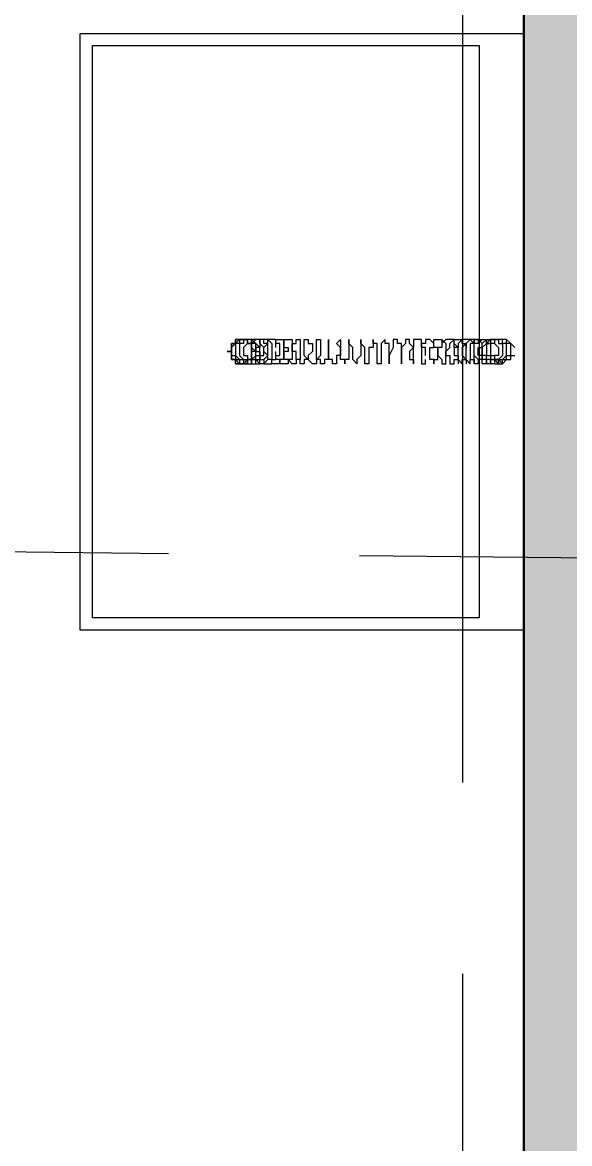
# Model space of a CAD drawing. Header units: millimetres. Extents: x -13407 to 8063098, y -2635 to 109271.
# Drawn here: x 4994 to 5710, y 47436 to 48901 of the extents above; entities that cross this region are included whole.
import ezdxf

# ---------------------------------------------------------------- set-up
doc = ezdxf.new("R2010")
doc.units = ezdxf.units.MM
doc.linetypes.add('CENTER', pattern=[2, 1.25, -0.25, 0.25, -0.25])
for name, color, linetype, lineweight in [('АР_Оси', 193, 'Continuous', 9), ('АР_Перегородки газоблок', 165, 'Continuous', 30), ('АР_Перегородки газоблок_Штрих', 165, 'Continuous', 5)]:
    doc.layers.add(name, color=color, linetype=linetype, lineweight=lineweight)
doc.layers.add('ТХ_ВК_оборуд.пищеблок', color=250, linetype='Continuous')

msp = doc.modelspace()

# ---------------------------------------------------------------- hatches: boundary and pattern name
at = {"layer": 'АР_Перегородки газоблок_Штрих', "ltscale": 100}
h = msp.add_hatch(dxfattribs=at)
h.set_pattern_fill('AR-CONC', color=253, scale=30)
h.set_pattern_definition([(50, (211803.85, -55205.68), (215.17805, -18.82564), [22.5, -247.5]), (355, (211803.85, -55205.68), (-41.6254, 225.65764), [18, -198]), (100.45144, (211821.79, -55207.25), (173.55265, 206.832), [19.12206, -210.34263]), (46.1842, (211803.85, -55145.68), (320.1724, -49.65578), [33.75, -371.25]), (96.63564, (211830.53, -55149.82), (280.3986, 292.2356), [28.6831, -315.51413]), (351.18416, (211803.85, -55145.68), (280.3986, 292.2356), [27, -297]), (21, (211833.85, -55160.68), (179.07212, -120.78567), [22.5, -247.5]), (326, (211833.85, -55160.68), (72.9946, 217.54501), [18, -198]), (71.45144, (211848.78, -55170.75), (252.06671, 96.75935), [19.12206, -210.34263]), (37.5, (211803.85, -55205.68), (3.647957, 99.868156), [0, -195.6, 0, -201, 0, -198.75]), (7.5, (211803.85, -55205.68), (78.92086, 118.323514), [0, -114.6, 0, -191.1, 0, -75.75]), (327.5, (211736.95, -55205.68), (160.14673, -6.766462), [0, -75, 0, -234, 0, -310.5]), (317.5, (211706.95, -55205.68), (174.95585, 30.031495), [0, -97.5, 0, -155.4, 0, -220.5])])
h.paths.add_polyline_path([(6057.8, 49602.1), (3796.2, 49602), (3796.2, 49271.6), (3916.2, 49271.6), (3916.2, 49482), (5649.9, 49482), (5650, 45595), (5770, 45595), (5770, 47031.3), (7369, 47031.3), (7369, 49482), (7429, 49482), (7429, 49602), (7190.8, 49602), (7190.7, 49482), (7249, 49482), (7249, 47151.3), (5770, 47151.3), (5769.9, 49482), (6057.7, 49482.1)])

# ---------------------------------------------------------------- linework, layer by layer
at = {"layer": 'АР_Оси', "color": 253, "linetype": 'CENTER', "ltscale": 1000}
for p, q in [((5569.9, 79157.5), (5569.9, 23425.1)), ((-12563.8, 48395), (14829.8, 48105))]:
    msp.add_line(p, q, dxfattribs=at)
at = {"layer": 'АР_Перегородки газоблок', "color": 253, "ltscale": 100}
msp.add_lwpolyline([(5649.9, 45595), (5650, 49482)], dxfattribs=at)
at = {"layer": 'ТХ_ВК_оборуд.пищеблок', "color": 253, "lineweight": 0}
for points in [[(5650, 48106.8), (5070, 48106.8), (5070, 48886.8), (5650, 48886.8)], [(5650, 48106.8), (5070, 48106.8), (5070, 48886.8), (5650, 48886.8)], [(5591.8, 48122.7), (5085.9, 48122.7), (5085.9, 48870.9), (5591.8, 48870.9)], [(5591.8, 48122.7), (5085.9, 48122.7), (5085.9, 48870.9), (5591.8, 48870.9)]]:
    msp.add_lwpolyline(points, close=True, dxfattribs=at)
at = {"layer": 'ТХ_ВК_оборуд.пищеблок', "color": 253, "lineweight": 0, "elevation": 0}
for points in [[(5315.2, 48471), (5315.2, 48476.3), (5315.2, 48481.6), (5309.9, 48481.6), (5309.9, 48486.9), (5304.7, 48486.9), (5299.4, 48486.9), (5294.1, 48481.6), (5294.1, 48476.3), (5299.4, 48471), (5294.1, 48471), (5294.1, 48465.7), (5294.1, 48460.4), (5288.8, 48460.4), (5288.8, 48455.1), (5283.5, 48455.1), (5278.2, 48455.1), (5272.9, 48460.4), (5267.6, 48460.4), (5267.6, 48465.7), (5267.6, 48471), (5267.6, 48476.3), (5267.6, 48481.6), (5272.9, 48481.6), (5272.9, 48486.9), (5278.2, 48486.9), (5283.5, 48486.9), (5288.8, 48486.9), (5288.8, 48481.6), (5294.1, 48481.6), (5294.1, 48476.3), (5294.1, 48471), (5294.1, 48465.7), (5294.1, 48460.4), (5294.1, 48465.7), (5294.1, 48460.4), (5294.1, 48465.7), (5294.1, 48460.4), (5294.1, 48465.7), (5294.1, 48460.4), (5294.1, 48465.7), (5294.1, 48460.4), (5294.1, 48465.7), (5294.1, 48460.4), (5294.1, 48465.7), (5294.1, 48460.4), (5294.1, 48465.7), (5294.1, 48460.4), (5288.8, 48460.4), (5294.1, 48460.4), (5288.8, 48460.4), (5294.1, 48460.4), (5288.8, 48460.4), (5294.1, 48460.4), (5288.8, 48460.4), (5294.1, 48460.4), (5288.8, 48460.4), (5294.1, 48460.4), (5288.8, 48460.4), (5294.1, 48460.4), (5288.8, 48460.4), (5294.1, 48460.4), (5288.8, 48460.4), (5283.5, 48455.1), (5278.2, 48455.1), (5283.5, 48455.1), (5278.2, 48455.1), (5283.5, 48455.1), (5278.2, 48455.1), (5283.5, 48455.1), (5278.2, 48455.1), (5283.5, 48455.1), (5278.2, 48455.1), (5283.5, 48455.1), (5278.2, 48455.1), (5283.5, 48455.1), (5278.2, 48455.1), (5283.5, 48455.1), (5278.2, 48455.1), (5272.9, 48455.1), (5278.2, 48455.1), (5272.9, 48455.1), (5272.9, 48460.4), (5272.9, 48455.1), (5272.9, 48460.4), (5272.9, 48455.1), (5272.9, 48460.4), (5272.9, 48455.1), (5272.9, 48460.4), (5272.9, 48455.1), (5272.9, 48460.4), (5272.9, 48455.1), (5272.9, 48460.4), (5272.9, 48455.1), (5272.9, 48460.4), (5272.9, 48455.1), (5272.9, 48460.4), (5267.6, 48460.4), (5272.9, 48460.4), (5267.6, 48460.4), (5267.6, 48465.7), (5267.6, 48460.4), (5267.6, 48465.7), (5267.6, 48460.4), (5267.6, 48465.7), (5267.6, 48460.4), (5267.6, 48465.7), (5267.6, 48460.4), (5267.6, 48465.7), (5267.6, 48460.4), (5267.6, 48465.7), (5267.6, 48460.4), (5267.6, 48465.7), (5267.6, 48460.4), (5267.6, 48465.7), (5267.6, 48471), (5267.6, 48465.7), (5267.6, 48471), (5267.6, 48465.7), (5267.6, 48471), (5267.6, 48465.7), (5267.6, 48471), (5267.6, 48465.7), (5267.6, 48471), (5267.6, 48465.7), (5267.6, 48471), (5267.6, 48465.7), (5267.6, 48471), (5267.6, 48465.7), (5267.6, 48471), (5262.3, 48471), (5267.6, 48471), (5267.6, 48476.3), (5267.6, 48481.6), (5267.6, 48476.3), (5267.6, 48481.6), (5272.9, 48481.6), (5267.6, 48481.6), (5272.9, 48481.6), (5267.6, 48481.6), (5272.9, 48481.6), (5267.6, 48481.6), (5272.9, 48481.6), (5267.6, 48481.6), (5272.9, 48481.6), (5267.6, 48481.6), (5272.9, 48481.6), (5267.6, 48481.6), (5272.9, 48481.6), (5267.6, 48481.6), (5272.9, 48481.6), (5272.9, 48486.9), (5278.2, 48486.9), (5272.9, 48486.9), (5278.2, 48486.9), (5272.9, 48486.9), (5278.2, 48486.9), (5272.9, 48486.9), (5278.2, 48486.9), (5272.9, 48486.9), (5278.2, 48486.9), (5272.9, 48486.9), (5278.2, 48486.9), (5272.9, 48486.9), (5278.2, 48486.9), (5272.9, 48486.9), (5278.2, 48486.9), (5283.5, 48486.9), (5288.8, 48486.9), (5288.8, 48481.6), (5294.1, 48481.6), (5294.1, 48476.3), (5294.1, 48471), (5294.1, 48476.3), (5294.1, 48481.6), (5288.8, 48481.6), (5288.8, 48486.9), (5283.5, 48486.9), (5278.2, 48486.9), (5283.5, 48486.9), (5288.8, 48486.9), (5288.8, 48481.6), (5294.1, 48481.6), (5294.1, 48476.3), (5294.1, 48471), (5294.1, 48465.7), (5294.1, 48471), (5294.1, 48476.3), (5294.1, 48481.6), (5288.8, 48481.6), (5288.8, 48486.9), (5283.5, 48486.9), (5278.2, 48486.9), (5283.5, 48486.9), (5288.8, 48486.9), (5288.8, 48481.6), (5294.1, 48481.6), (5294.1, 48476.3), (5294.1, 48471), (5294.1, 48465.7), (5294.1, 48471), (5294.1, 48476.3), (5294.1, 48481.6), (5288.8, 48481.6), (5288.8, 48486.9), (5283.5, 48486.9), (5278.2, 48486.9), (5283.5, 48486.9), (5288.8, 48486.9), (5288.8, 48481.6), (5294.1, 48481.6), (5294.1, 48476.3), (5294.1, 48471), (5294.1, 48465.7), (5294.1, 48471), (5294.1, 48476.3), (5294.1, 48481.6), (5288.8, 48481.6), (5288.8, 48486.9), (5283.5, 48486.9), (5278.2, 48486.9), (5283.5, 48486.9), (5288.8, 48486.9), (5288.8, 48481.6), (5294.1, 48481.6), (5294.1, 48476.3), (5294.1, 48471), (5294.1, 48465.7), (5294.1, 48471), (5294.1, 48476.3), (5294.1, 48481.6), (5288.8, 48481.6), (5288.8, 48486.9), (5283.5, 48486.9), (5278.2, 48486.9), (5283.5, 48486.9), (5288.8, 48486.9), (5288.8, 48481.6), (5294.1, 48481.6), (5294.1, 48476.3), (5294.1, 48471)], [(5315.2, 48471), (5315.2, 48476.3), (5315.2, 48481.6), (5309.9, 48481.6), (5309.9, 48486.9), (5304.7, 48486.9), (5299.4, 48486.9), (5294.1, 48481.6), (5294.1, 48476.3), (5299.4, 48471), (5294.1, 48471), (5294.1, 48465.7), (5294.1, 48460.4), (5288.8, 48460.4), (5288.8, 48455.1), (5283.5, 48455.1), (5278.2, 48455.1), (5272.9, 48460.4), (5267.6, 48460.4), (5267.6, 48465.7), (5267.6, 48471), (5267.6, 48476.3), (5267.6, 48481.6), (5272.9, 48481.6), (5272.9, 48486.9), (5278.2, 48486.9), (5283.5, 48486.9), (5288.8, 48486.9), (5288.8, 48481.6), (5294.1, 48481.6), (5294.1, 48476.3), (5294.1, 48471), (5294.1, 48465.7), (5294.1, 48460.4), (5294.1, 48465.7), (5294.1, 48460.4), (5294.1, 48465.7), (5294.1, 48460.4), (5294.1, 48465.7), (5294.1, 48460.4), (5294.1, 48465.7), (5294.1, 48460.4), (5294.1, 48465.7), (5294.1, 48460.4), (5294.1, 48465.7), (5294.1, 48460.4), (5294.1, 48465.7), (5294.1, 48460.4), (5288.8, 48460.4), (5294.1, 48460.4), (5288.8, 48460.4), (5294.1, 48460.4), (5288.8, 48460.4), (5294.1, 48460.4), (5288.8, 48460.4), (5294.1, 48460.4), (5288.8, 48460.4), (5294.1, 48460.4), (5288.8, 48460.4), (5294.1, 48460.4), (5288.8, 48460.4), (5294.1, 48460.4), (5288.8, 48460.4), (5283.5, 48455.1), (5278.2, 48455.1), (5283.5, 48455.1), (5278.2, 48455.1), (5283.5, 48455.1), (5278.2, 48455.1), (5283.5, 48455.1), (5278.2, 48455.1), (5283.5, 48455.1), (5278.2, 48455.1), (5283.5, 48455.1), (5278.2, 48455.1), (5283.5, 48455.1), (5278.2, 48455.1), (5283.5, 48455.1), (5278.2, 48455.1), (5272.9, 48455.1), (5278.2, 48455.1), (5272.9, 48455.1), (5272.9, 48460.4), (5272.9, 48455.1), (5272.9, 48460.4), (5272.9, 48455.1), (5272.9, 48460.4), (5272.9, 48455.1), (5272.9, 48460.4), (5272.9, 48455.1), (5272.9, 48460.4), (5272.9, 48455.1), (5272.9, 48460.4), (5272.9, 48455.1), (5272.9, 48460.4), (5272.9, 48455.1), (5272.9, 48460.4), (5267.6, 48460.4), (5272.9, 48460.4), (5267.6, 48460.4), (5267.6, 48465.7), (5267.6, 48460.4), (5267.6, 48465.7), (5267.6, 48460.4), (5267.6, 48465.7), (5267.6, 48460.4), (5267.6, 48465.7), (5267.6, 48460.4), (5267.6, 48465.7), (5267.6, 48460.4), (5267.6, 48465.7), (5267.6, 48460.4), (5267.6, 48465.7), (5267.6, 48460.4), (5267.6, 48465.7), (5267.6, 48471), (5267.6, 48465.7), (5267.6, 48471), (5267.6, 48465.7), (5267.6, 48471), (5267.6, 48465.7), (5267.6, 48471), (5267.6, 48465.7), (5267.6, 48471), (5267.6, 48465.7), (5267.6, 48471), (5267.6, 48465.7), (5267.6, 48471), (5267.6, 48465.7), (5267.6, 48471), (5262.3, 48471), (5267.6, 48471), (5267.6, 48476.3), (5267.6, 48481.6), (5267.6, 48476.3), (5267.6, 48481.6), (5272.9, 48481.6), (5267.6, 48481.6), (5272.9, 48481.6), (5267.6, 48481.6), (5272.9, 48481.6), (5267.6, 48481.6), (5272.9, 48481.6), (5267.6, 48481.6), (5272.9, 48481.6), (5267.6, 48481.6), (5272.9, 48481.6), (5267.6, 48481.6), (5272.9, 48481.6), (5267.6, 48481.6), (5272.9, 48481.6), (5272.9, 48486.9), (5278.2, 48486.9), (5272.9, 48486.9), (5278.2, 48486.9), (5272.9, 48486.9), (5278.2, 48486.9), (5272.9, 48486.9), (5278.2, 48486.9), (5272.9, 48486.9), (5278.2, 48486.9), (5272.9, 48486.9), (5278.2, 48486.9), (5272.9, 48486.9), (5278.2, 48486.9), (5272.9, 48486.9), (5278.2, 48486.9), (5283.5, 48486.9), (5288.8, 48486.9), (5288.8, 48481.6), (5294.1, 48481.6), (5294.1, 48476.3), (5294.1, 48471), (5294.1, 48476.3), (5294.1, 48481.6), (5288.8, 48481.6), (5288.8, 48486.9), (5283.5, 48486.9), (5278.2, 48486.9), (5283.5, 48486.9), (5288.8, 48486.9), (5288.8, 48481.6), (5294.1, 48481.6), (5294.1, 48476.3), (5294.1, 48471), (5294.1, 48465.7), (5294.1, 48471), (5294.1, 48476.3), (5294.1, 48481.6), (5288.8, 48481.6), (5288.8, 48486.9), (5283.5, 48486.9), (5278.2, 48486.9), (5283.5, 48486.9), (5288.8, 48486.9), (5288.8, 48481.6), (5294.1, 48481.6), (5294.1, 48476.3), (5294.1, 48471), (5294.1, 48465.7), (5294.1, 48471), (5294.1, 48476.3), (5294.1, 48481.6), (5288.8, 48481.6), (5288.8, 48486.9), (5283.5, 48486.9), (5278.2, 48486.9), (5283.5, 48486.9), (5288.8, 48486.9), (5288.8, 48481.6), (5294.1, 48481.6), (5294.1, 48476.3), (5294.1, 48471), (5294.1, 48465.7), (5294.1, 48471), (5294.1, 48476.3), (5294.1, 48481.6), (5288.8, 48481.6), (5288.8, 48486.9), (5283.5, 48486.9), (5278.2, 48486.9), (5283.5, 48486.9), (5288.8, 48486.9), (5288.8, 48481.6), (5294.1, 48481.6), (5294.1, 48476.3), (5294.1, 48471), (5294.1, 48465.7), (5294.1, 48471), (5294.1, 48476.3), (5294.1, 48481.6), (5288.8, 48481.6), (5288.8, 48486.9), (5283.5, 48486.9), (5278.2, 48486.9), (5283.5, 48486.9), (5288.8, 48486.9), (5288.8, 48481.6), (5294.1, 48481.6), (5294.1, 48476.3), (5294.1, 48471)], [(5267.6, 48471), (5262.3, 48471), (5267.6, 48471), (5267.6, 48476.3), (5267.6, 48481.6)], [(5267.6, 48471), (5262.3, 48471), (5267.6, 48471), (5267.6, 48476.3), (5267.6, 48481.6)], [(5267.6, 48471), (5262.3, 48471), (5267.6, 48471), (5267.6, 48476.3), (5267.6, 48481.6)], [(5267.6, 48471), (5262.3, 48471), (5267.6, 48471), (5267.6, 48476.3), (5267.6, 48481.6)], [(5267.6, 48471), (5262.3, 48471), (5267.6, 48471), (5267.6, 48476.3), (5267.6, 48481.6)], [(5267.6, 48471), (5262.3, 48471), (5267.6, 48471), (5267.6, 48476.3), (5267.6, 48481.6)], [(5267.6, 48471), (5262.3, 48471), (5267.6, 48471), (5267.6, 48476.3), (5267.6, 48481.6)], [(5267.6, 48471), (5262.3, 48471), (5267.6, 48471), (5267.6, 48476.3), (5267.6, 48481.6)], [(5267.6, 48471), (5262.3, 48471), (5267.6, 48471), (5267.6, 48476.3), (5267.6, 48481.6)], [(5267.6, 48471), (5262.3, 48471), (5267.6, 48471), (5267.6, 48476.3), (5267.6, 48481.6)], [(5267.6, 48471), (5262.3, 48471), (5267.6, 48471), (5267.6, 48476.3), (5267.6, 48481.6)], [(5267.6, 48471), (5262.3, 48471), (5267.6, 48471), (5267.6, 48476.3), (5267.6, 48481.6)], [(5267.6, 48471), (5262.3, 48471), (5267.6, 48471), (5267.6, 48476.3), (5267.6, 48481.6)], [(5267.6, 48471), (5262.3, 48471), (5267.6, 48471), (5267.6, 48476.3), (5267.6, 48481.6)], [(5267.6, 48471), (5262.3, 48471), (5267.6, 48471), (5267.6, 48476.3), (5267.6, 48481.6)], [(5267.6, 48471), (5262.3, 48471), (5267.6, 48471), (5267.6, 48476.3), (5267.6, 48481.6)], [(5309.9, 48476.3), (5315.2, 48481.6), (5315.2, 48486.9), (5309.9, 48486.9), (5304.7, 48486.9), (5304.7, 48481.6), (5304.7, 48476.3), (5299.4, 48476.3), (5299.4, 48471), (5304.7, 48471), (5304.7, 48465.7), (5304.7, 48460.4), (5309.9, 48460.4), (5309.9, 48455.1), (5315.2, 48455.1), (5320.5, 48455.1), (5320.5, 48460.4), (5325.8, 48460.4), (5325.8, 48465.7), (5331.1, 48465.7), (5331.1, 48471), (5331.1, 48476.3), (5331.1, 48481.6), (5325.8, 48481.6), (5325.8, 48486.9), (5320.5, 48486.9), (5315.2, 48486.9), (5320.5, 48481.6), (5320.5, 48476.3), (5320.5, 48471), (5320.5, 48465.7), (5320.5, 48460.4), (5315.2, 48460.4), (5309.9, 48455.1), (5304.7, 48455.1), (5299.4, 48460.4), (5294.1, 48460.4), (5294.1, 48465.7), (5294.1, 48471), (5294.1, 48476.3), (5294.1, 48481.6), (5288.8, 48481.6), (5288.8, 48486.9), (5283.5, 48486.9), (5278.2, 48486.9), (5272.9, 48481.6), (5267.6, 48476.3), (5267.6, 48471), (5267.6, 48465.7), (5272.9, 48465.7), (5272.9, 48460.4), (5278.2, 48460.4), (5278.2, 48455.1), (5283.5, 48455.1), (5288.8, 48455.1), (5288.8, 48460.4), (5294.1, 48460.4), (5299.4, 48465.7), (5299.4, 48471), (5299.4, 48476.3), (5299.4, 48481.6), (5294.1, 48481.6), (5294.1, 48486.9), (5288.8, 48486.9), (5283.5, 48486.9), (5278.2, 48486.9), (5278.2, 48481.6), (5272.9, 48481.6), (5272.9, 48476.3), (5272.9, 48471), (5272.9, 48465.7), (5278.2, 48460.4), (5283.5, 48460.4), (5283.5, 48455.1), (5288.8, 48455.1), (5294.1, 48455.1), (5294.1, 48460.4), (5299.4, 48460.4), (5299.4, 48465.7), (5304.7, 48465.7), (5304.7, 48471), (5304.7, 48476.3), (5299.4, 48481.6), (5294.1, 48486.9), (5288.8, 48486.9), (5283.5, 48486.9), (5283.5, 48481.6), (5278.2, 48481.6), (5278.2, 48476.3), (5278.2, 48471), (5278.2, 48465.7), (5283.5, 48460.4), (5288.8, 48460.4), (5283.5, 48455.1), (5288.8, 48460.4), (5283.5, 48455.1), (5288.8, 48460.4), (5283.5, 48455.1), (5288.8, 48460.4), (5283.5, 48455.1), (5288.8, 48460.4), (5283.5, 48455.1), (5288.8, 48460.4), (5283.5, 48455.1), (5288.8, 48460.4), (5283.5, 48455.1), (5288.8, 48460.4), (5288.8, 48455.1), (5294.1, 48455.1), (5299.4, 48455.1), (5299.4, 48460.4), (5304.7, 48460.4), (5304.7, 48465.7), (5309.9, 48465.7), (5309.9, 48471), (5309.9, 48476.3), (5304.7, 48481.6), (5304.7, 48486.9), (5299.4, 48486.9), (5294.1, 48486.9), (5288.8, 48486.9), (5288.8, 48481.6), (5283.5, 48476.3), (5283.5, 48471), (5283.5, 48465.7), (5288.8, 48465.7), (5288.8, 48460.4), (5294.1, 48460.4), (5294.1, 48455.1), (5299.4, 48455.1), (5304.7, 48455.1), (5304.7, 48460.4), (5309.9, 48460.4), (5315.2, 48465.7), (5315.2, 48471), (5315.2, 48476.3)], [(5309.9, 48476.3), (5315.2, 48481.6), (5315.2, 48486.9), (5309.9, 48486.9), (5304.7, 48486.9), (5304.7, 48481.6), (5304.7, 48476.3), (5299.4, 48476.3), (5299.4, 48471), (5304.7, 48471), (5304.7, 48465.7), (5304.7, 48460.4), (5309.9, 48460.4), (5309.9, 48455.1), (5315.2, 48455.1), (5320.5, 48455.1), (5320.5, 48460.4), (5325.8, 48460.4), (5325.8, 48465.7), (5331.1, 48465.7), (5331.1, 48471), (5331.1, 48476.3), (5331.1, 48481.6), (5325.8, 48481.6), (5325.8, 48486.9), (5320.5, 48486.9), (5315.2, 48486.9), (5320.5, 48481.6), (5320.5, 48476.3), (5320.5, 48471), (5320.5, 48465.7), (5320.5, 48460.4), (5315.2, 48460.4), (5309.9, 48455.1), (5304.7, 48455.1), (5299.4, 48460.4), (5294.1, 48460.4), (5294.1, 48465.7), (5294.1, 48471), (5294.1, 48476.3), (5294.1, 48481.6), (5288.8, 48481.6), (5288.8, 48486.9), (5283.5, 48486.9), (5278.2, 48486.9), (5272.9, 48481.6), (5267.6, 48476.3), (5267.6, 48471), (5267.6, 48465.7), (5272.9, 48465.7), (5272.9, 48460.4), (5278.2, 48460.4), (5278.2, 48455.1), (5283.5, 48455.1), (5288.8, 48455.1), (5288.8, 48460.4), (5294.1, 48460.4), (5299.4, 48465.7), (5299.4, 48471), (5299.4, 48476.3), (5299.4, 48481.6), (5294.1, 48481.6), (5294.1, 48486.9), (5288.8, 48486.9), (5283.5, 48486.9), (5278.2, 48486.9), (5278.2, 48481.6), (5272.9, 48481.6), (5272.9, 48476.3), (5272.9, 48471), (5272.9, 48465.7), (5278.2, 48460.4), (5283.5, 48460.4), (5283.5, 48455.1), (5288.8, 48455.1), (5294.1, 48455.1), (5294.1, 48460.4), (5299.4, 48460.4), (5299.4, 48465.7), (5304.7, 48465.7), (5304.7, 48471), (5304.7, 48476.3), (5299.4, 48481.6), (5294.1, 48486.9), (5288.8, 48486.9), (5283.5, 48486.9), (5283.5, 48481.6), (5278.2, 48481.6), (5278.2, 48476.3), (5278.2, 48471), (5278.2, 48465.7), (5283.5, 48460.4), (5288.8, 48460.4), (5283.5, 48455.1), (5288.8, 48460.4), (5283.5, 48455.1), (5288.8, 48460.4), (5283.5, 48455.1), (5288.8, 48460.4), (5283.5, 48455.1), (5288.8, 48460.4), (5283.5, 48455.1), (5288.8, 48460.4), (5283.5, 48455.1), (5288.8, 48460.4), (5283.5, 48455.1), (5288.8, 48460.4), (5288.8, 48455.1), (5294.1, 48455.1), (5299.4, 48455.1), (5299.4, 48460.4), (5304.7, 48460.4), (5304.7, 48465.7), (5309.9, 48465.7), (5309.9, 48471), (5309.9, 48476.3), (5304.7, 48481.6), (5304.7, 48486.9), (5299.4, 48486.9), (5294.1, 48486.9), (5288.8, 48486.9), (5288.8, 48481.6), (5283.5, 48476.3), (5283.5, 48471), (5283.5, 48465.7), (5288.8, 48465.7), (5288.8, 48460.4), (5294.1, 48460.4), (5294.1, 48455.1), (5299.4, 48455.1), (5304.7, 48455.1), (5304.7, 48460.4), (5309.9, 48460.4), (5315.2, 48465.7), (5315.2, 48471), (5315.2, 48476.3)], [(5267.6, 48481.6), (5267.6, 48476.3), (5267.6, 48481.6)], [(5267.6, 48481.6), (5267.6, 48476.3), (5267.6, 48481.6)], [(5267.6, 48476.3), (5267.6, 48471), (5267.6, 48476.3)], [(5267.6, 48476.3), (5267.6, 48471), (5267.6, 48476.3)], [(5267.6, 48476.3), (5267.6, 48471), (5267.6, 48476.3)], [(5267.6, 48476.3), (5267.6, 48471), (5267.6, 48476.3)], [(5272.9, 48486.9), (5272.9, 48481.6), (5272.9, 48486.9)], [(5272.9, 48486.9), (5272.9, 48481.6), (5272.9, 48486.9)], [(5272.9, 48481.6), (5272.9, 48486.9)], [(5272.9, 48481.6), (5272.9, 48486.9)], [(5272.9, 48481.6), (5272.9, 48486.9)], [(5272.9, 48481.6), (5272.9, 48486.9)], [(5272.9, 48481.6), (5272.9, 48486.9)], [(5272.9, 48481.6), (5272.9, 48486.9)], [(5272.9, 48481.6), (5272.9, 48486.9)], [(5272.9, 48481.6), (5272.9, 48486.9)], [(5272.9, 48486.9), (5272.9, 48481.6), (5272.9, 48486.9)], [(5272.9, 48486.9), (5272.9, 48481.6), (5272.9, 48486.9)], [(5272.9, 48481.6), (5272.9, 48486.9)], [(5272.9, 48481.6), (5272.9, 48486.9)], [(5272.9, 48481.6), (5272.9, 48486.9)], [(5272.9, 48481.6), (5272.9, 48486.9)], [(5272.9, 48481.6), (5272.9, 48486.9)], [(5272.9, 48481.6), (5272.9, 48486.9)], [(5272.9, 48481.6), (5272.9, 48486.9)], [(5272.9, 48481.6), (5272.9, 48486.9)], [(5283.5, 48486.9), (5278.2, 48486.9), (5283.5, 48486.9)], [(5283.5, 48486.9), (5278.2, 48486.9), (5283.5, 48486.9)], [(5283.5, 48486.9), (5278.2, 48486.9), (5283.5, 48486.9)], [(5283.5, 48486.9), (5278.2, 48486.9), (5283.5, 48486.9)], [(5288.8, 48486.9), (5283.5, 48486.9), (5288.8, 48486.9)], [(5288.8, 48486.9), (5283.5, 48486.9), (5288.8, 48486.9)], [(5288.8, 48486.9), (5283.5, 48486.9), (5288.8, 48486.9)], [(5288.8, 48486.9), (5283.5, 48486.9), (5288.8, 48486.9)], [(5288.8, 48481.6), (5288.8, 48486.9), (5288.8, 48481.6)], [(5288.8, 48481.6), (5288.8, 48486.9), (5288.8, 48481.6)], [(5288.8, 48481.6), (5288.8, 48486.9), (5288.8, 48481.6)], [(5288.8, 48481.6), (5288.8, 48486.9), (5288.8, 48481.6)], [(5294.1, 48481.6), (5288.8, 48481.6), (5294.1, 48481.6)], [(5294.1, 48481.6), (5288.8, 48481.6), (5294.1, 48481.6)], [(5294.1, 48481.6), (5288.8, 48481.6), (5294.1, 48481.6)], [(5294.1, 48481.6), (5288.8, 48481.6), (5294.1, 48481.6)], [(5294.1, 48476.3), (5294.1, 48481.6), (5294.1, 48476.3)], [(5294.1, 48476.3), (5294.1, 48481.6), (5294.1, 48476.3)], [(5294.1, 48476.3), (5294.1, 48481.6), (5294.1, 48476.3)], [(5294.1, 48476.3), (5294.1, 48481.6), (5294.1, 48476.3)], [(5294.1, 48471), (5294.1, 48476.3), (5294.1, 48471)], [(5294.1, 48471), (5294.1, 48476.3), (5294.1, 48471)], [(5294.1, 48471), (5294.1, 48476.3), (5294.1, 48471)], [(5294.1, 48471), (5294.1, 48476.3), (5294.1, 48471)], [(5325.8, 48476.3), (5325.8, 48481.6), (5325.8, 48486.9), (5331.1, 48486.9), (5336.4, 48486.9), (5336.4, 48481.6), (5336.4, 48476.3), (5341.7, 48476.3), (5341.7, 48471), (5336.4, 48471), (5336.4, 48465.7), (5336.4, 48460.4), (5331.1, 48460.4), (5331.1, 48455.1), (5325.8, 48455.1), (5320.5, 48455.1), (5320.5, 48460.4), (5315.2, 48460.4), (5315.2, 48465.7), (5309.9, 48471)], [(5325.8, 48476.3), (5325.8, 48481.6), (5325.8, 48486.9), (5331.1, 48486.9), (5336.4, 48486.9), (5336.4, 48481.6), (5336.4, 48476.3), (5341.7, 48476.3), (5341.7, 48471), (5336.4, 48471), (5336.4, 48465.7), (5336.4, 48460.4), (5331.1, 48460.4), (5331.1, 48455.1), (5325.8, 48455.1), (5320.5, 48455.1), (5320.5, 48460.4), (5315.2, 48460.4), (5315.2, 48465.7), (5309.9, 48471)], [(5458.2, 48460.4), (5458.2, 48465.7), (5458.2, 48471), (5458.2, 48476.3), (5458.2, 48481.6), (5452.9, 48481.6), (5452.9, 48486.9), (5452.9, 48481.6), (5452.9, 48476.3), (5447.6, 48476.3), (5447.6, 48471), (5447.6, 48465.7), (5447.6, 48460.4), (5447.6, 48455.1), (5442.3, 48455.1), (5442.3, 48460.4), (5442.3, 48465.7), (5442.3, 48471), (5442.3, 48476.3), (5437, 48481.6), (5437, 48486.9), (5437, 48481.6), (5437, 48476.3), (5437, 48465.7), (5431.7, 48460.4), (5431.7, 48455.1), (5426.4, 48460.4), (5426.4, 48465.7), (5426.4, 48471), (5426.4, 48476.3), (5421.1, 48481.6), (5421.1, 48486.9), (5421.1, 48481.6), (5421.1, 48476.3), (5421.1, 48465.7), (5421.1, 48460.4), (5415.8, 48460.4), (5415.8, 48455.1), (5415.8, 48460.4), (5410.5, 48460.4), (5410.5, 48465.7), (5410.5, 48471), (5410.5, 48476.3), (5405.2, 48481.6), (5410.5, 48486.9), (5410.5, 48481.6), (5410.5, 48476.3), (5410.5, 48471), (5410.5, 48465.7), (5405.2, 48465.7), (5405.2, 48460.4), (5405.2, 48455.1), (5399.9, 48455.1), (5399.9, 48460.4), (5394.7, 48460.4), (5394.7, 48465.7), (5394.7, 48471), (5394.7, 48476.3), (5394.7, 48481.6), (5394.7, 48486.9), (5394.7, 48481.6), (5394.7, 48476.3), (5394.7, 48465.7), (5394.7, 48460.4), (5389.4, 48460.4), (5389.4, 48455.1), (5384.1, 48455.1), (5384.1, 48460.4), (5378.8, 48460.4), (5378.8, 48465.7), (5378.8, 48471), (5378.8, 48476.3), (5378.8, 48481.6), (5378.8, 48486.9), (5384.1, 48486.9), (5384.1, 48481.6), (5384.1, 48476.3), (5384.1, 48471), (5384.1, 48465.7), (5378.8, 48460.4), (5378.8, 48455.1), (5373.5, 48455.1), (5368.2, 48460.4), (5362.9, 48465.7), (5362.9, 48471), (5362.9, 48476.3), (5362.9, 48481.6), (5362.9, 48486.9), (5368.2, 48486.9), (5368.2, 48481.6), (5373.5, 48481.6), (5373.5, 48476.3), (5373.5, 48471), (5368.2, 48465.7), (5368.2, 48460.4), (5362.9, 48460.4), (5362.9, 48455.1), (5357.6, 48455.1), (5357.6, 48460.4), (5352.3, 48460.4), (5352.3, 48465.7), (5352.3, 48471), (5347, 48471), (5347, 48476.3), (5347, 48481.6), (5352.3, 48481.6), (5352.3, 48486.9), (5357.6, 48486.9), (5357.6, 48481.6), (5357.6, 48476.3), (5357.6, 48471), (5357.6, 48465.7), (5357.6, 48460.4), (5352.3, 48460.4), (5352.3, 48455.1), (5347, 48455.1), (5341.7, 48460.4), (5336.4, 48460.4), (5336.4, 48465.7), (5336.4, 48471), (5336.4, 48476.3), (5336.4, 48481.6), (5336.4, 48486.9), (5341.7, 48486.9), (5347, 48486.9), (5347, 48481.6), (5347, 48476.3), (5347, 48471), (5347, 48465.7), (5347, 48460.4), (5341.7, 48460.4), (5341.7, 48455.1), (5336.4, 48455.1), (5331.1, 48455.1), (5331.1, 48460.4), (5325.8, 48460.4), (5325.8, 48465.7), (5325.8, 48471)], [(5458.2, 48460.4), (5458.2, 48465.7), (5458.2, 48471), (5458.2, 48476.3), (5458.2, 48481.6), (5452.9, 48481.6), (5452.9, 48486.9), (5452.9, 48481.6), (5452.9, 48476.3), (5447.6, 48476.3), (5447.6, 48471), (5447.6, 48465.7), (5447.6, 48460.4), (5447.6, 48455.1), (5442.3, 48455.1), (5442.3, 48460.4), (5442.3, 48465.7), (5442.3, 48471), (5442.3, 48476.3), (5437, 48481.6), (5437, 48486.9), (5437, 48481.6), (5437, 48476.3), (5437, 48465.7), (5431.7, 48460.4), (5431.7, 48455.1), (5426.4, 48460.4), (5426.4, 48465.7), (5426.4, 48471), (5426.4, 48476.3), (5421.1, 48481.6), (5421.1, 48486.9), (5421.1, 48481.6), (5421.1, 48476.3), (5421.1, 48465.7), (5421.1, 48460.4), (5415.8, 48460.4), (5415.8, 48455.1), (5415.8, 48460.4), (5410.5, 48460.4), (5410.5, 48465.7), (5410.5, 48471), (5410.5, 48476.3), (5405.2, 48481.6), (5410.5, 48486.9), (5410.5, 48481.6), (5410.5, 48476.3), (5410.5, 48471), (5410.5, 48465.7), (5405.2, 48465.7), (5405.2, 48460.4), (5405.2, 48455.1), (5399.9, 48455.1), (5399.9, 48460.4), (5394.7, 48460.4), (5394.7, 48465.7), (5394.7, 48471), (5394.7, 48476.3), (5394.7, 48481.6), (5394.7, 48486.9), (5394.7, 48481.6), (5394.7, 48476.3), (5394.7, 48465.7), (5394.7, 48460.4), (5389.4, 48460.4), (5389.4, 48455.1), (5384.1, 48455.1), (5384.1, 48460.4), (5378.8, 48460.4), (5378.8, 48465.7), (5378.8, 48471), (5378.8, 48476.3), (5378.8, 48481.6), (5378.8, 48486.9), (5384.1, 48486.9), (5384.1, 48481.6), (5384.1, 48476.3), (5384.1, 48471), (5384.1, 48465.7), (5378.8, 48460.4), (5378.8, 48455.1), (5373.5, 48455.1), (5368.2, 48460.4), (5362.9, 48465.7), (5362.9, 48471), (5362.9, 48476.3), (5362.9, 48481.6), (5362.9, 48486.9), (5368.2, 48486.9), (5368.2, 48481.6), (5373.5, 48481.6), (5373.5, 48476.3), (5373.5, 48471), (5368.2, 48465.7), (5368.2, 48460.4), (5362.9, 48460.4), (5362.9, 48455.1), (5357.6, 48455.1), (5357.6, 48460.4), (5352.3, 48460.4), (5352.3, 48465.7), (5352.3, 48471), (5347, 48471), (5347, 48476.3), (5347, 48481.6), (5352.3, 48481.6), (5352.3, 48486.9), (5357.6, 48486.9), (5357.6, 48481.6), (5357.6, 48476.3), (5357.6, 48471), (5357.6, 48465.7), (5357.6, 48460.4), (5352.3, 48460.4), (5352.3, 48455.1), (5347, 48455.1), (5341.7, 48460.4), (5336.4, 48460.4), (5336.4, 48465.7), (5336.4, 48471), (5336.4, 48476.3), (5336.4, 48481.6), (5336.4, 48486.9), (5341.7, 48486.9), (5347, 48486.9), (5347, 48481.6), (5347, 48476.3), (5347, 48471), (5347, 48465.7), (5347, 48460.4), (5341.7, 48460.4), (5341.7, 48455.1), (5336.4, 48455.1), (5331.1, 48455.1), (5331.1, 48460.4), (5325.8, 48460.4), (5325.8, 48465.7), (5325.8, 48471)], [(5489.9, 48460.4), (5489.9, 48465.7), (5489.9, 48471), (5489.9, 48476.3), (5489.9, 48481.6), (5484.7, 48481.6), (5484.7, 48486.9), (5479.4, 48486.9), (5479.4, 48481.6), (5479.4, 48476.3), (5474.1, 48465.7), (5474.1, 48460.4), (5474.1, 48455.1), (5474.1, 48460.4), (5474.1, 48465.7), (5474.1, 48471), (5474.1, 48476.3), (5474.1, 48481.6), (5468.8, 48481.6), (5468.8, 48486.9), (5463.5, 48481.6), (5463.5, 48476.3), (5463.5, 48465.7), (5463.5, 48460.4), (5463.5, 48455.1), (5458.2, 48455.1), (5458.2, 48460.4), (5458.2, 48465.7)], [(5489.9, 48460.4), (5489.9, 48465.7), (5489.9, 48471), (5489.9, 48476.3), (5489.9, 48481.6), (5484.7, 48481.6), (5484.7, 48486.9), (5479.4, 48486.9), (5479.4, 48481.6), (5479.4, 48476.3), (5474.1, 48465.7), (5474.1, 48460.4), (5474.1, 48455.1), (5474.1, 48460.4), (5474.1, 48465.7), (5474.1, 48471), (5474.1, 48476.3), (5474.1, 48481.6), (5468.8, 48481.6), (5468.8, 48486.9), (5463.5, 48481.6), (5463.5, 48476.3), (5463.5, 48465.7), (5463.5, 48460.4), (5463.5, 48455.1), (5458.2, 48455.1), (5458.2, 48460.4), (5458.2, 48465.7)], [(5532.3, 48455.1), (5532.3, 48460.4), (5537.6, 48460.4), (5537.6, 48465.7), (5537.6, 48471), (5537.6, 48476.3), (5532.3, 48476.3), (5532.3, 48481.6), (5527, 48486.9), (5521.7, 48486.9), (5521.7, 48481.6), (5516.4, 48481.6), (5516.4, 48486.9), (5511.1, 48486.9), (5505.8, 48486.9), (5505.8, 48481.6), (5505.8, 48476.3), (5500.5, 48471), (5500.5, 48465.7), (5500.5, 48460.4), (5505.8, 48460.4), (5505.8, 48455.1), (5505.8, 48460.4), (5505.8, 48465.7), (5505.8, 48471), (5505.8, 48476.3), (5500.5, 48481.6), (5500.5, 48486.9), (5495.2, 48486.9), (5495.2, 48481.6), (5489.9, 48476.3), (5489.9, 48465.7), (5489.9, 48460.4), (5489.9, 48455.1), (5489.9, 48460.4), (5489.9, 48465.7)], [(5532.3, 48455.1), (5532.3, 48460.4), (5537.6, 48460.4), (5537.6, 48465.7), (5537.6, 48471), (5537.6, 48476.3), (5532.3, 48476.3), (5532.3, 48481.6), (5527, 48486.9), (5521.7, 48486.9), (5521.7, 48481.6), (5516.4, 48481.6), (5516.4, 48486.9), (5511.1, 48486.9), (5505.8, 48486.9), (5505.8, 48481.6), (5505.8, 48476.3), (5500.5, 48471), (5500.5, 48465.7), (5500.5, 48460.4), (5505.8, 48460.4), (5505.8, 48455.1), (5505.8, 48460.4), (5505.8, 48465.7), (5505.8, 48471), (5505.8, 48476.3), (5500.5, 48481.6), (5500.5, 48486.9), (5495.2, 48486.9), (5495.2, 48481.6), (5489.9, 48476.3), (5489.9, 48465.7), (5489.9, 48460.4), (5489.9, 48455.1), (5489.9, 48460.4), (5489.9, 48465.7)], [(5521.7, 48465.7), (5521.7, 48471), (5521.7, 48476.3), (5516.4, 48476.3), (5516.4, 48481.6), (5516.4, 48476.3), (5516.4, 48471), (5516.4, 48465.7), (5516.4, 48460.4), (5516.4, 48455.1), (5521.7, 48455.1), (5521.7, 48460.4)], [(5521.7, 48465.7), (5521.7, 48471), (5521.7, 48476.3), (5516.4, 48476.3), (5516.4, 48481.6), (5516.4, 48476.3), (5516.4, 48471), (5516.4, 48465.7), (5516.4, 48460.4), (5516.4, 48455.1), (5521.7, 48455.1), (5521.7, 48460.4)], [(5532.3, 48460.4), (5532.3, 48455.1), (5532.3, 48460.4), (5527, 48460.4), (5527, 48465.7), (5527, 48471), (5527, 48476.3), (5532.3, 48476.3), (5532.3, 48481.6), (5532.3, 48486.9), (5537.6, 48486.9), (5542.9, 48486.9), (5548.2, 48481.6), (5548.2, 48476.3), (5548.2, 48471), (5548.2, 48465.7), (5553.5, 48465.7), (5553.5, 48460.4), (5553.5, 48455.1), (5558.8, 48455.1), (5558.8, 48460.4), (5564.1, 48460.4), (5564.1, 48465.7), (5564.1, 48471), (5564.1, 48476.3), (5558.8, 48481.6), (5558.8, 48486.9), (5553.5, 48486.9), (5548.2, 48486.9), (5542.9, 48481.6)], [(5532.3, 48460.4), (5532.3, 48455.1), (5532.3, 48460.4), (5527, 48460.4), (5527, 48465.7), (5527, 48471), (5527, 48476.3), (5532.3, 48476.3), (5532.3, 48481.6), (5532.3, 48486.9), (5537.6, 48486.9), (5542.9, 48486.9), (5548.2, 48481.6), (5548.2, 48476.3), (5548.2, 48471), (5548.2, 48465.7), (5553.5, 48465.7), (5553.5, 48460.4), (5553.5, 48455.1), (5558.8, 48455.1), (5558.8, 48460.4), (5564.1, 48460.4), (5564.1, 48465.7), (5564.1, 48471), (5564.1, 48476.3), (5558.8, 48481.6), (5558.8, 48486.9), (5553.5, 48486.9), (5548.2, 48486.9), (5542.9, 48481.6)], [(5542.9, 48486.9), (5542.9, 48481.6), (5542.9, 48476.3), (5537.6, 48476.3), (5537.6, 48471), (5537.6, 48465.7), (5542.9, 48460.4), (5542.9, 48455.1), (5548.2, 48455.1), (5548.2, 48460.4)], [(5542.9, 48486.9), (5542.9, 48481.6), (5542.9, 48476.3), (5537.6, 48476.3), (5537.6, 48471), (5537.6, 48465.7), (5542.9, 48460.4), (5542.9, 48455.1), (5548.2, 48455.1), (5548.2, 48460.4)], [(5548.2, 48455.1), (5548.2, 48460.4), (5548.2, 48465.7), (5548.2, 48471), (5553.5, 48476.3), (5553.5, 48481.6), (5558.8, 48486.9), (5564.1, 48486.9), (5569.4, 48486.9), (5564.1, 48481.6), (5564.1, 48476.3), (5558.8, 48476.3), (5558.8, 48471), (5558.8, 48465.7), (5564.1, 48465.7), (5564.1, 48460.4), (5564.1, 48455.1)], [(5548.2, 48455.1), (5548.2, 48460.4), (5548.2, 48465.7), (5548.2, 48471), (5553.5, 48476.3), (5553.5, 48481.6), (5558.8, 48486.9), (5564.1, 48486.9), (5569.4, 48486.9), (5564.1, 48481.6), (5564.1, 48476.3), (5558.8, 48476.3), (5558.8, 48471), (5558.8, 48465.7), (5564.1, 48465.7), (5564.1, 48460.4), (5564.1, 48455.1)], [(5558.8, 48476.3), (5558.8, 48481.6), (5558.8, 48486.9)], [(5558.8, 48476.3), (5558.8, 48481.6), (5558.8, 48486.9)], [(5564.1, 48460.4), (5569.4, 48455.1), (5569.4, 48460.4), (5574.7, 48460.4), (5574.7, 48465.7), (5574.7, 48471), (5574.7, 48476.3), (5574.7, 48481.6), (5574.7, 48476.3)], [(5564.1, 48460.4), (5569.4, 48455.1), (5569.4, 48460.4), (5574.7, 48460.4), (5574.7, 48465.7), (5574.7, 48471), (5574.7, 48476.3), (5574.7, 48481.6), (5574.7, 48476.3)], [(5590.5, 48481.6), (5595.8, 48486.9), (5601.1, 48486.9), (5606.4, 48486.9), (5611.7, 48486.9), (5611.7, 48481.6), (5606.4, 48481.6), (5606.4, 48476.3), (5606.4, 48471), (5606.4, 48465.7), (5611.7, 48465.7), (5611.7, 48460.4), (5617, 48460.4), (5617, 48455.1), (5622.3, 48455.1), (5627.6, 48460.4), (5632.9, 48460.4), (5632.9, 48465.7), (5632.9, 48471), (5632.9, 48476.3), (5632.9, 48481.6), (5627.6, 48486.9), (5622.3, 48486.9), (5617, 48486.9), (5611.7, 48486.9), (5611.7, 48481.6), (5606.4, 48481.6), (5606.4, 48476.3), (5606.4, 48471), (5606.4, 48465.7), (5606.4, 48460.4), (5611.7, 48460.4), (5611.7, 48455.1), (5606.4, 48455.1), (5606.4, 48460.4), (5601.1, 48460.4), (5601.1, 48465.7), (5595.8, 48465.7), (5595.8, 48471), (5595.8, 48476.3), (5595.8, 48481.6), (5590.5, 48486.9), (5585.2, 48486.9), (5579.9, 48486.9), (5574.7, 48481.6), (5569.4, 48476.3), (5569.4, 48471), (5569.4, 48465.7), (5574.7, 48460.4), (5574.7, 48455.1)], [(5590.5, 48486.9), (5590.5, 48481.6), (5585.2, 48481.6), (5585.2, 48486.9), (5590.5, 48486.9), (5595.8, 48486.9), (5601.1, 48486.9), (5601.1, 48481.6), (5606.4, 48481.6), (5606.4, 48476.3), (5606.4, 48471), (5606.4, 48465.7), (5606.4, 48460.4), (5601.1, 48460.4), (5601.1, 48455.1), (5595.8, 48455.1), (5595.8, 48460.4), (5590.5, 48460.4), (5585.2, 48465.7), (5585.2, 48471), (5585.2, 48476.3), (5585.2, 48481.6), (5579.9, 48486.9), (5574.7, 48486.9), (5569.4, 48486.9), (5569.4, 48481.6), (5574.7, 48481.6)], [(5569.4, 48481.6), (5569.4, 48486.9)], [(5590.5, 48481.6), (5595.8, 48486.9), (5601.1, 48486.9), (5606.4, 48486.9), (5611.7, 48486.9), (5611.7, 48481.6), (5606.4, 48481.6), (5606.4, 48476.3), (5606.4, 48471), (5606.4, 48465.7), (5611.7, 48465.7), (5611.7, 48460.4), (5617, 48460.4), (5617, 48455.1), (5622.3, 48455.1), (5627.6, 48460.4), (5632.9, 48460.4), (5632.9, 48465.7), (5632.9, 48471), (5632.9, 48476.3), (5632.9, 48481.6), (5627.6, 48486.9), (5622.3, 48486.9), (5617, 48486.9), (5611.7, 48486.9), (5611.7, 48481.6), (5606.4, 48481.6), (5606.4, 48476.3), (5606.4, 48471), (5606.4, 48465.7), (5606.4, 48460.4), (5611.7, 48460.4), (5611.7, 48455.1), (5606.4, 48455.1), (5606.4, 48460.4), (5601.1, 48460.4), (5601.1, 48465.7), (5595.8, 48465.7), (5595.8, 48471), (5595.8, 48476.3), (5595.8, 48481.6), (5590.5, 48486.9), (5585.2, 48486.9), (5579.9, 48486.9), (5574.7, 48481.6), (5569.4, 48476.3), (5569.4, 48471), (5569.4, 48465.7), (5574.7, 48460.4), (5574.7, 48455.1)], [(5590.5, 48486.9), (5590.5, 48481.6), (5585.2, 48481.6), (5585.2, 48486.9), (5590.5, 48486.9), (5595.8, 48486.9), (5601.1, 48486.9), (5601.1, 48481.6), (5606.4, 48481.6), (5606.4, 48476.3), (5606.4, 48471), (5606.4, 48465.7), (5606.4, 48460.4), (5601.1, 48460.4), (5601.1, 48455.1), (5595.8, 48455.1), (5595.8, 48460.4), (5590.5, 48460.4), (5585.2, 48465.7), (5585.2, 48471), (5585.2, 48476.3), (5585.2, 48481.6), (5579.9, 48486.9), (5574.7, 48486.9), (5569.4, 48486.9), (5569.4, 48481.6), (5574.7, 48481.6)], [(5569.4, 48481.6), (5569.4, 48486.9)], [(5574.7, 48460.4), (5579.9, 48455.1), (5579.9, 48460.4), (5585.2, 48460.4), (5585.2, 48465.7), (5585.2, 48471), (5585.2, 48476.3), (5585.2, 48481.6)], [(5574.7, 48460.4), (5579.9, 48455.1), (5579.9, 48460.4), (5585.2, 48460.4), (5585.2, 48465.7), (5585.2, 48471), (5585.2, 48476.3), (5585.2, 48481.6)], [(5585.2, 48486.9), (5585.2, 48481.6), (5579.9, 48481.6), (5579.9, 48476.3), (5579.9, 48471), (5579.9, 48465.7), (5579.9, 48460.4), (5585.2, 48460.4), (5585.2, 48455.1)], [(5585.2, 48486.9), (5585.2, 48481.6), (5579.9, 48481.6), (5579.9, 48476.3), (5579.9, 48471), (5579.9, 48465.7), (5579.9, 48460.4), (5585.2, 48460.4), (5585.2, 48455.1)], [(5606.4, 48486.9), (5601.1, 48481.6), (5595.8, 48476.3), (5595.8, 48471), (5595.8, 48465.7), (5595.8, 48460.4), (5590.5, 48460.4), (5590.5, 48455.1), (5585.2, 48455.1), (5585.2, 48460.4)], [(5606.4, 48486.9), (5601.1, 48481.6), (5595.8, 48476.3), (5595.8, 48471), (5595.8, 48465.7), (5595.8, 48460.4), (5590.5, 48460.4), (5590.5, 48455.1), (5585.2, 48455.1), (5585.2, 48460.4)], [(5638.2, 48476.3), (5632.9, 48481.6), (5627.6, 48486.9), (5622.3, 48486.9), (5617, 48486.9), (5611.7, 48486.9), (5611.7, 48481.6), (5617, 48476.3), (5617, 48471), (5617, 48465.7), (5611.7, 48465.7), (5611.7, 48460.4), (5606.4, 48460.4), (5606.4, 48455.1), (5601.1, 48455.1), (5601.1, 48460.4), (5595.8, 48460.4), (5595.8, 48465.7), (5590.5, 48465.7), (5590.5, 48471), (5590.5, 48476.3), (5595.8, 48476.3)], [(5638.2, 48476.3), (5632.9, 48481.6), (5627.6, 48486.9), (5622.3, 48486.9), (5617, 48486.9), (5611.7, 48486.9), (5611.7, 48481.6), (5617, 48476.3), (5617, 48471), (5617, 48465.7), (5611.7, 48465.7), (5611.7, 48460.4), (5606.4, 48460.4), (5606.4, 48455.1), (5601.1, 48455.1), (5601.1, 48460.4), (5595.8, 48460.4), (5595.8, 48465.7), (5590.5, 48465.7), (5590.5, 48471), (5590.5, 48476.3), (5595.8, 48476.3)], [(5601.1, 48486.9), (5595.8, 48481.6)], [(5601.1, 48486.9), (5595.8, 48481.6)], [(5601.1, 48481.6), (5601.1, 48486.9), (5606.4, 48486.9), (5611.7, 48486.9), (5617, 48486.9), (5617, 48481.6), (5622.3, 48481.6), (5622.3, 48476.3), (5622.3, 48471), (5622.3, 48465.7), (5617, 48460.4), (5611.7, 48460.4), (5617, 48455.1), (5622.3, 48455.1), (5622.3, 48460.4), (5627.6, 48460.4), (5627.6, 48465.7), (5632.9, 48465.7), (5632.9, 48471), (5632.9, 48476.3), (5632.9, 48481.6), (5627.6, 48481.6), (5627.6, 48486.9), (5622.3, 48486.9), (5617, 48486.9), (5611.7, 48486.9), (5606.4, 48486.9), (5606.4, 48481.6), (5601.1, 48481.6), (5601.1, 48476.3), (5601.1, 48471), (5601.1, 48465.7), (5606.4, 48465.7), (5606.4, 48460.4), (5611.7, 48460.4), (5611.7, 48455.1), (5617, 48455.1), (5617, 48460.4), (5622.3, 48460.4), (5627.6, 48465.7), (5627.6, 48471), (5627.6, 48476.3), (5627.6, 48481.6), (5622.3, 48481.6), (5622.3, 48486.9), (5617, 48486.9), (5611.7, 48486.9), (5606.4, 48486.9), (5606.4, 48481.6)], [(5601.1, 48481.6), (5601.1, 48486.9), (5606.4, 48486.9), (5611.7, 48486.9), (5617, 48486.9), (5617, 48481.6), (5622.3, 48481.6), (5622.3, 48476.3), (5622.3, 48471), (5622.3, 48465.7), (5617, 48460.4), (5611.7, 48460.4), (5617, 48455.1), (5622.3, 48455.1), (5622.3, 48460.4), (5627.6, 48460.4), (5627.6, 48465.7), (5632.9, 48465.7), (5632.9, 48471), (5632.9, 48476.3), (5632.9, 48481.6), (5627.6, 48481.6), (5627.6, 48486.9), (5622.3, 48486.9), (5617, 48486.9), (5611.7, 48486.9), (5606.4, 48486.9), (5606.4, 48481.6), (5601.1, 48481.6), (5601.1, 48476.3), (5601.1, 48471), (5601.1, 48465.7), (5606.4, 48465.7), (5606.4, 48460.4), (5611.7, 48460.4), (5611.7, 48455.1), (5617, 48455.1), (5617, 48460.4), (5622.3, 48460.4), (5627.6, 48465.7), (5627.6, 48471), (5627.6, 48476.3), (5627.6, 48481.6), (5622.3, 48481.6), (5622.3, 48486.9), (5617, 48486.9), (5611.7, 48486.9), (5606.4, 48486.9), (5606.4, 48481.6)], [(5262.3, 48471), (5267.6, 48471), (5262.3, 48471)], [(5267.6, 48471), (5262.3, 48471), (5267.6, 48471)], [(5262.3, 48471), (5267.6, 48471), (5262.3, 48471)], [(5267.6, 48471), (5262.3, 48471), (5267.6, 48471)], [(5262.3, 48471), (5267.6, 48471), (5262.3, 48471)], [(5267.6, 48471), (5262.3, 48471), (5267.6, 48471)], [(5262.3, 48471), (5267.6, 48471), (5262.3, 48471)], [(5267.6, 48471), (5262.3, 48471), (5267.6, 48471)], [(5267.6, 48460.4), (5272.9, 48460.4), (5267.6, 48460.4)], [(5272.9, 48460.4), (5267.6, 48460.4)], [(5272.9, 48460.4), (5267.6, 48460.4)], [(5272.9, 48460.4), (5267.6, 48460.4)], [(5272.9, 48460.4), (5267.6, 48460.4)], [(5272.9, 48460.4), (5267.6, 48460.4)], [(5272.9, 48460.4), (5267.6, 48460.4)], [(5272.9, 48460.4), (5267.6, 48460.4)], [(5272.9, 48460.4), (5267.6, 48460.4)], [(5267.6, 48460.4), (5272.9, 48460.4), (5267.6, 48460.4)], [(5272.9, 48460.4), (5267.6, 48460.4)], [(5272.9, 48460.4), (5267.6, 48460.4)], [(5272.9, 48460.4), (5267.6, 48460.4)], [(5272.9, 48460.4), (5267.6, 48460.4)], [(5272.9, 48460.4), (5267.6, 48460.4)], [(5272.9, 48460.4), (5267.6, 48460.4)], [(5272.9, 48460.4), (5267.6, 48460.4)], [(5272.9, 48460.4), (5267.6, 48460.4)], [(5294.1, 48465.7), (5294.1, 48471), (5294.1, 48465.7)], [(5294.1, 48465.7), (5294.1, 48471), (5294.1, 48465.7)], [(5294.1, 48465.7), (5294.1, 48471), (5294.1, 48465.7)], [(5294.1, 48465.7), (5294.1, 48471), (5294.1, 48465.7)], [(5294.1, 48465.7), (5294.1, 48471), (5294.1, 48465.7)], [(5294.1, 48465.7), (5294.1, 48471), (5294.1, 48465.7)], [(5606.4, 48471), (5606.4, 48465.7), (5611.7, 48465.7), (5611.7, 48460.4), (5617, 48460.4), (5622.3, 48455.1), (5627.6, 48460.4), (5632.9, 48460.4), (5632.9, 48465.7), (5638.2, 48465.7)], [(5606.4, 48471), (5606.4, 48465.7), (5611.7, 48465.7), (5611.7, 48460.4), (5617, 48460.4), (5622.3, 48455.1), (5627.6, 48460.4), (5632.9, 48460.4), (5632.9, 48465.7), (5638.2, 48465.7)], [(5272.9, 48455.1), (5278.2, 48455.1), (5272.9, 48455.1)], [(5278.2, 48455.1), (5272.9, 48455.1)], [(5278.2, 48455.1), (5272.9, 48455.1)], [(5278.2, 48455.1), (5272.9, 48455.1)], [(5278.2, 48455.1), (5272.9, 48455.1)], [(5278.2, 48455.1), (5272.9, 48455.1)], [(5278.2, 48455.1), (5272.9, 48455.1)], [(5278.2, 48455.1), (5272.9, 48455.1)], [(5278.2, 48455.1), (5272.9, 48455.1)], [(5272.9, 48455.1), (5278.2, 48455.1), (5272.9, 48455.1)], [(5278.2, 48455.1), (5272.9, 48455.1)], [(5278.2, 48455.1), (5272.9, 48455.1)], [(5278.2, 48455.1), (5272.9, 48455.1)], [(5278.2, 48455.1), (5272.9, 48455.1)], [(5278.2, 48455.1), (5272.9, 48455.1)], [(5278.2, 48455.1), (5272.9, 48455.1)], [(5278.2, 48455.1), (5272.9, 48455.1)], [(5278.2, 48455.1), (5272.9, 48455.1)]]:
    msp.add_lwpolyline(points, dxfattribs=at)
for points in [[(5267.6, 48481.6), (5267.6, 48476.3), (5267.6, 48471), (5262.3, 48471), (5267.6, 48471), (5262.3, 48471), (5267.6, 48471), (5267.6, 48476.3)], [(5267.6, 48481.6), (5267.6, 48476.3), (5267.6, 48471), (5262.3, 48471), (5267.6, 48471), (5262.3, 48471), (5267.6, 48471), (5267.6, 48476.3)], [(5272.9, 48486.9), (5272.9, 48481.6)], [(5272.9, 48486.9), (5272.9, 48481.6)], [(5267.6, 48460.4), (5272.9, 48460.4)], [(5267.6, 48460.4), (5272.9, 48460.4)], [(5272.9, 48455.1), (5278.2, 48455.1)], [(5272.9, 48455.1), (5278.2, 48455.1)]]:
    msp.add_lwpolyline(points, close=True, dxfattribs=at)

doc.saveas('drawing.dxf')
